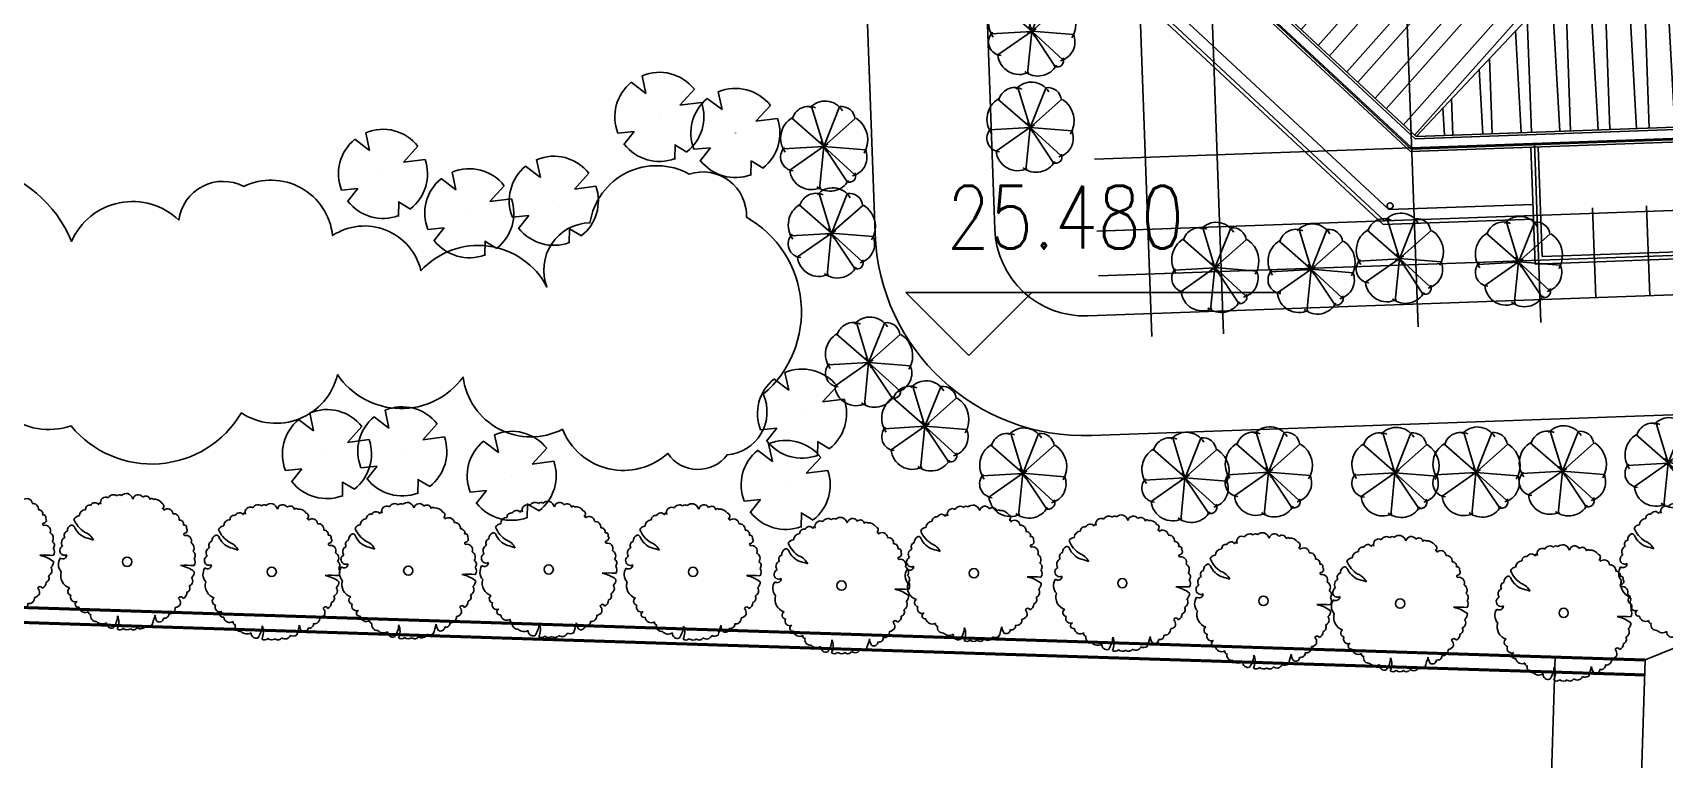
# Model space of a CAD drawing. Header units: millimetres. Extents: x 468001845 to 468595845, y 3387484553 to 3388325553.
# Drawn here: x 468331486 to 468385980, y 3387890804 to 3387915068 of the extents above; entities that cross this region are included whole.
import ezdxf
from ezdxf.enums import TextEntityAlignment as Align

# ---------------------------------------------------------------- set-up
doc = ezdxf.new("R2010")
doc.units = ezdxf.units.MM
for name, color, linetype in [('DOTE', 1, 'Continuous'), ('F-T', 3, 'Continuous'), ('F-水体', 150, 'Continuous'), ('N-ROAD', 4, 'Continuous'), ('PUB_DIM', 3, 'Continuous'), ('PUB_TEXT', 7, 'Continuous'), ('ROOF', 4, 'Continuous'), ('STAIR', 121, 'Continuous'), ('TREE', 114, 'Continuous'), ('WALL', 7, 'Continuous'), ('树', 104, 'Continuous'), ('绿化', 3, 'Continuous'), ('花灌木', 223, 'Continuous')]:
    doc.layers.add(name, color=color, linetype=linetype)
doc.styles.add('_HZTXT', font='txt.shx', dxfattribs={"width": 0.7, "bigfont": 'HZTXT.shx'})
doc.styles.add('DIM_FONT', font='SIMPLEX.shx', dxfattribs={"width": 0.8})
pattern_1 = [(90, (-181850.1639569344, -6256.34161043202), (-1270, 1.13686837721616e-13), []), (90, (-182299.1767629878, -5807.328804378562), (-1270, 1.13686837721616e-13), [])]

# ---------------------------------------------------------------- blocks, each defined once
blk = doc.blocks.new('02PTRX08')
at = {"color": 0, "linetype": 'ByBlock'}
for p, q in [((-0.06754715253616528, 0), (0.0706788633450417, 0)), ((0, -0.05398104935652714), (0, 0.06044406731721086))]:
    blk.add_line(p, q, dxfattribs=at)
for centre, radius, start, end in [((-0.2444469110109084, 0.1575378588602652), 0.2358115336882705, 91.36555768195548, 199.1523514479919), ((-0.1620721245333456, 0.33056388872886), 0.1579939168603389, 65.30247100971155, 157.5633587433249), ((0.03956475817616756, 0.2261975507167842), 0.2948221334020513, 28.76711577752918, 117.9186645853691), ((0.243333004720955, 0.1785228134183621), 0.2262588638116571, 345.1795088572457, 83.81543695657898), ((-0.3189557791941517, -0.02049590830079229), 0.196235317676528, 126.0245225012421, 226.270048839066), ((0.2704011636932071, -0.0713858798600473), 0.2489044380003712, 292.6103806795982, 30.50757083112521), ((0.4433281197877985, 0.08979986208376367), 0.07382871021260978, 301.8635812136633, 87.21263883495439), ((-0.1917309953741331, -0.1458048667523828), 0.2781617517044052, 181.824264199946, 276.2171301845432), ((0.1480982003123392, -0.2501063259058718), 0.248636628984108, 244.9776269183911, 356.9743550590821), ((-0.0610443969785246, -0.3561255021637644), 0.1604041198624896, 196.7003815600659, 325.2047219933062)]:
    blk.add_arc(centre, radius, start, end, dxfattribs=at)
blk = doc.blocks.new('A$C62FD21C1')
at = {"layer": '绿化'}
blk.add_line((1458.402292311192, 1507.22363948822), (1444.248900055885, 1497.997279167175), dxfattribs=at)
at = {"layer": '花灌木'}
for p, q in [((1452.344236910343, 1502.226796627045), (1096.971836149693, 2846.2152967453)), ((1454.432615250349, 1498.230276584625), (2028.605806201696, 2799.063850879669)), ((412.4206784963608, 2488.545970439911), (1458.402292311192, 1507.22363948822)), ((1452.344236910343, 1502.226796627045), (2534.809927850962, 2395.040266990662)), ((1454.432615250349, 1498.230276584625), (92.465721398592, 1467.104056358337)), ((1444.248900055885, 1497.997279167175), (296.4263403117657, 751.772102355957)), ((1452.344236910343, 1502.226796627045), (1259.851942330599, 83.76062679290771)), ((1452.344236910343, 1502.226796627045), (2208.287659913301, 276.7493939399719)), ((1452.344236910343, 1502.226796627045), (2844.814601778984, 1339.015613079071)), ((1452.344236910343, 1502.226796627045), (2457.839238584042, 513.9225606918335))]:
    blk.add_line(p, q, dxfattribs=at)
at = {"layer": '绿化', "xscale": 2880, "yscale": 2880, "zscale": 2880, "rotation": 297.5864838025413}
blk.add_blockref('02PTRX08', (1452.344203293324, 1502.226528644562), dxfattribs=at)
blk = doc.blocks.new('白玉兰')
at = {"layer": 'TREE', "color": 3}
blk.add_circle((61.38101822847966, 0.9819822544232011), 199.0132721576006, dxfattribs=at)
for centre, radius, start, end in [((-535.7310739237582, 2631.262648587115), 239.0590630944353, 52.32316496018021, 158.0544090948888), ((-230.4015363737708, 2746.420793828554), 175.5927534320026, 43.9918772170011, 155.0570889457021), ((-9.548601068905555, 2863.328274783678), 94.659674475737, 33.2284551385382, 176.940913648575), ((97.34190746361855, 2785.769500133581), 132.3629476661793, 329.7761387399335, 102.0834844605719), ((529.2455796819413, 2630.308365390636), 236.0884677914618, 38.68902963950512, 163.6004961758515), ((847.5142652649665, 2557.300696109422), 258.0910620961502, 25.45524208991074, 121.275728020318), ((-1822.861650798819, 1989.423835144378), 189.5622682078348, 71.92542488855696, 192.9879560556232), ((-1706.179592579952, 2219.612607208081), 76.46536620907895, 102.5906154034421, 220.8165238613567), ((-1362.580381546519, 2136.447817903943), 393.3073901608813, 93.79045621659017, 156.3473504482896), ((-1299.869696244947, 2430.659161635675), 132.3629474620575, 359.7761386610813, 132.0834845405462), ((-1119.738880385063, 2433.737016093917), 47.90396514661092, 28.31855184540324, 184.3038769717087), ((-848.0995775185293, 2511.977705673315), 236.088467766018, 68.68902961546533, 193.6004961949978), ((264.627983851009, 2738.396817536093), 56.31063079893643, 199.9965201643538, 312.6259085892876), ((1174.920449565747, 2507.115112354048), 186.7181696818883, 18.69002550831972, 120.3589406293498), ((1080.550186188542, 2668.229753949679), 0, 271.6988042967677, 136.3112144065824), ((1080.550186188542, 2668.229753949679), 1.311471119069408e-08, 114.005009351675, 296.3059197353146), ((5198.269201546558, -16.44150048773736), 4323.10743484766, 145.9375890189913, 153.5428360053667), ((2459.236297441297, 906.6983379581943), 1511.858870199214, 113.6043986116863, 138.4422791207371), ((1365.477736733505, 2268.847304952331), 298.4152647426162, 28.05470109106974, 92.62853997244598), ((1711.879066696041, 2017.54933789093), 309.0565672357391, 11.61620149895117, 62.65180068246735), ((-2196.685262870393, 1250.362100039609), 338.5306682389952, 140.6000275864622, 189.7622848876229), ((-2218.019431501976, 1163.031131864525), 386.0746856448673, 79.87765160715188, 128.4853628668767), ((-2000.032777421526, 1717.113591187634), 229.8306077925135, 91.88043428605401, 229.2139302766474), ((2040.714847698458, 1833.236556180753), 239.0590630350324, 352.3231649750064, 98.05440910627158), ((2293.109495846205, 1626.392493543215), 175.5927535059432, 343.9918771746136, 95.05708894790486), ((2277.631294747465, 1801.301726882346), 3.100183640274391e-08, 97.65140615249238, 276.751855851576), ((2461.893221271806, 1577.968641833402), 0, 136.3112144065824, 174.4789826291505), ((2353.993337053456, 1342.348111362197), 259.151344605808, 351.7348402235934, 65.3950985178664), ((-2494.937695626519, 787.1152297938243), 258.0910622421783, 115.455242113687, 211.2757279857498), ((-2461.839584567002, 1060.102682408877), 149.4655498582803, 117.2663664129194, 195.5034216616363), ((2587.008828848251, 1209.279516094364), 98.64093265544345, 76.25084397153812, 224.671508185521), ((2583.645862025791, 856.0718971090391), 291.6097020985961, 52.97249688410378, 103.2395828539723), ((2516.860411811271, 1139.930880476721), 0, 136.3112144065824, 250.1679513013621), ((2546.986522042775, 936.3138265879825), 261.4050814763946, 333.5380213112214, 35.70621540635906), ((2691.661683555343, 598.0940749095753), 239.0590630567833, 322.3231649853043, 68.05440909922757), ((-2642.247249910957, -48.71166793908924), 200.5518341438361, 94.15484212948053, 215.2546287715033), ((-2604.231259923778, 461.6980897234753), 221.4276413129948, 120.1727241455066, 262.1168016796814), ((-2659.17003757169, 200.1214995766059), 48.86700133133192, 59.81628321931883, 272.8061457107244), ((2880.869931319379, 451.9794786879793), 5.276230488231603e-08, 65.8136629132446, 245.4511744218986), ((2806.81982904824, 292.7645386168733), 175.5927535849925, 313.9918771956252, 65.05708891533845), ((2830.81862942467, 13.49480967689306), 181.6241753863287, 299.7698157086056, 57.36012302167817), ((-2684.057792339823, -290.8005731021985), 175.5927535019595, 133.9918772005522, 245.0570889388507), ((-2507.417003315291, -579.4385644448921), 282.1280716937958, 152.6942552399666, 237.6833188192789), ((2876.341952459537, 389.3941744202748), 535.419577538626, 243.71579815447, 274.7842533079414), ((-2495.713764641783, -5322.557234524749), 7330.789446874121, 42.12098796829027, 45.53570272774803), ((2637.826939850696, -797.0441101519391), 239.0590629864283, 292.323164954701, 38.05440912249711), ((2681.644450120279, -431.7996302833781), 261.4050817588968, 303.5380213390959, 5.706215365035421), ((-2424.224483322701, -934.3498630849645), 261.4050819184016, 153.5380213646376, 215.7062153442766), ((-2502.542821595795, 130.9144780570641), 1225.172266148059, 263.7233153434785, 297.4369379909006), ((-2231.23130034504, -1340.384145847522), 259.1513446508924, 171.7348402200785, 245.3950985080782), ((-2375.189665302983, -1349.279919362627), 121.5991499985293, 86.50603728377101, 157.6957272527519), ((-2263.945923492662, -373.4806250436231), 860.7121389059066, 263.0711764445247, 310.4787928844839), ((-1500.693253668374, -1456.298111270182), 664.1552497657357, 86.03752555406788, 131.1830747672711), ((-159.983174864552, -2427.605827155523), 2084.728792602939, 128.3961503165248, 137.8344024708014), ((2369.344320475706, -1313.795461359434), 259.1513444501756, 291.7348401818764, 5.395098540022682), ((2567.514147322276, -1112.557448077016), 186.7181696972728, 288.6900254999518, 30.35894062925757), ((-2170.347459137789, -1624.428528531455), 175.5927536128997, 163.9918772582649, 275.0570888898569), ((-1917.952811241499, -1831.272591168992), 239.0590629745098, 172.3231649418231, 278.0544091287574), ((-1680.748439532123, -2091.332673749886), 205.0439119745163, 173.4584881189462, 358.510151537702), ((1551.190735401236, -2066.392717997544), 344.3550714260708, 284.6645861351986, 1.160010783753623), ((1802.114164160215, -2160.237866791897), 662.4602248275081, 33.82273891865629, 83.79725002029389), ((1389.753198252642, -2285.778500477783), 921.4359481959717, 23.63635679645883, 58.31831420795227), ((2016.712633540505, -1874.42280069273), 221.1853991888824, 236.7614773146697, 349.0739249839506), ((2267.660513233044, -1605.755945744924), 204.1826478214389, 294.5395850508593, 14.53176539577584), ((-1553.349306572578, -2245.707904606126), 168.0241157645538, 290.6391127623344, 62.50362924531301), ((-1057.569030009559, -2191.629468801431), 485.0111977713887, 205.8297447059248, 281.8721789304726), ((-554.3481234166538, -2286.897774732672), 553.7905244544726, 223.2386613745921, 312.5298506277457), ((-13.04932614637073, -2691.494610554539), 166.9874703543652, 181.2028373983261, 321.391213639581), ((281.969668857404, -2676.721638481133), 203.0393756004006, 215.870875432014, 355.5112826365298), ((610.3433484133566, -2716.779469887726), 128.2546208612793, 169.1386493045465, 346.1219287620665), ((835.7772536404664, -2504.76655075606), 262.9172981636497, 247.4270581855105, 3.306122908153696), ((1172.542751237401, -2422.328257209621), 100.2217179993208, 222.165031442343, 330.1502109514858), ((1423.663197636255, -2304.213092199527), 234.9114051841427, 225.6559862944895, 336.0613785951279)]:
    blk.add_arc(centre, radius, start, end, dxfattribs=at)
blk = doc.blocks.new('A$C01E77073')
at = {"layer": '绿化', "color": 252, "xscale": 0.6, "yscale": 0.6, "zscale": 0.6, "rotation": 297.5864838025413}
blk.add_blockref('白玉兰', (1750.244170835242, 1785.668951581814), dxfattribs=at)
blk = doc.blocks.new('A$C7A7F17D7')
at = {"layer": '树'}
for p, q in [((1064.461977899075, 2275.075304031372), (958.6176670789719, 2872.060528278351)), ((1064.461977899075, 2275.075304031372), (579.6998383104801, 2669.184027671814)), ((2684.034389317036, 2356.799400806427), (2182.173370778561, 1845.556018829346)), ((2182.173370778561, 1845.556018829346), (2905.45302733779, 1913.526818275452)), ((1482.531437784433, 1479.69945526123), (1482.690974116325, 1479.782811641693)), ((1482.569528102875, 1479.820901870728), (1482.652883768082, 1479.661365032196)), ((628.8908385932446, 1018.702308177948), (80.07702097296715, 984.2144150733948)), ((628.8908385932446, 1018.702308177948), (267.8052891492844, 598.5173497200012)), ((1973.848592251539, 534.5792412757874), (1948.418229550123, 42.34585094451904)), ((1969.908418238163, 527.3291530609131), (2362.026458621025, 273.7304320335388))]:
    blk.add_line(p, q, dxfattribs=at)
for start, end in [(36.13004591824089, 110.624761029471), (127.1476123115546, 199.4587282398993), (306.0239023919269, 16.95503475318158), (215.8357190449334, 288.3017409415276)]:
    blk.add_arc((1482.611206114292, 1479.74113368988), 1487.497519003983, start, end, dxfattribs=at)
blk = doc.blocks.new('A$C3B41434F')
h = blk.add_hatch()
h.set_pattern_fill('STEEL', color=256, scale=400, angle=45, style=0)
h.set_pattern_definition([(153.4349488229213, (4485.095871663711, 18892.51556013019), (-567.9612662849612, -1135.922532569886), []), (153.4349488229213, (3882.681977401633, 18691.71092870951), (-567.9612662849612, -1135.922532569886), [])])
h.paths.add_polyline_path([(17105.09587166374, 18892.5155601336), (9339.948787391972, 28602.2213915864), (4485.095871663713, 18892.5155601302)])
h = blk.add_hatch()
h.set_pattern_fill('STEEL', color=256, scale=400, angle=45, style=0)
h.set_pattern_definition(pattern_1)
h.paths.add_polyline_path([(17105.09587166374, 18892.5155601336), (24870.24295593549, 28602.22139158638), (9339.948787391972, 28602.2213915864)])
h = blk.add_hatch()
h.set_pattern_fill('STEEL', color=256, scale=400, angle=45, style=0)
h.set_pattern_definition([(26.56505117707872, (29725.09587166377, 18892.51556013019), (567.9612662849612, -1135.922532569886), []), (26.56505117707872, (30327.50976592585, 18691.71092870951), (567.9612662849612, -1135.922532569886), [])])
h.paths.add_polyline_path([(24870.24295593545, 28602.22139158642), (29725.09587166371, 18892.51556013021), (17105.09587166365, 18892.5155601336)])
h = blk.add_hatch()
h.set_pattern_fill('STEEL', color=256, scale=400, angle=135, style=0)
h.set_pattern_definition([(180, (-181850.1639569344, -6256.34161043202), (-1.13686837721616e-13, -1270), []), (180, (-182299.1767629878, -6705.354416485478), (-1.13686837721616e-13, -1270), [])])
h.paths.add_polyline_path([(17105.09587166374, 12639.62254528813), (17105.09587166374, 18892.5155601336), (4485.095871663711, 18892.5155601302), (4485.09587166374, 12639.62254528815)])
h.paths.add_polyline_path([(29725.09587166362, 12639.6225452881), (29725.09587166377, 18892.515560137), (17105.09587166374, 18892.5155601336), (17105.09587166374, 12639.62254528813)])
h = blk.add_hatch()
h.set_pattern_fill('STEEL', color=256, scale=400, angle=45, style=0)
h.set_pattern_definition([(225.0000000000024, (10762.49702536606, 6362.221391586339), (898.0256121069518, -898.0256121068787), []), (225.0000000000024, (10762.49702536609, 5727.221391586339), (898.0256121069518, -898.0256121068787), [])])
h.paths.add_polyline_path([(4485.095871663736, 12639.62254528815), (10762.49702536606, 6362.221391586339), (17105.09587166374, 12639.62254528813)])
h = blk.add_hatch()
h.set_pattern_fill('STEEL', color=256, scale=400, angle=45, style=0)
h.set_pattern_definition(pattern_1)
h.paths.add_polyline_path([(23447.69471796143, 6362.221391586334), (17105.09587166374, 12639.62254528813), (10762.49702536606, 6362.221391586339)])
h = blk.add_hatch()
h.set_pattern_fill('STEEL', color=256, scale=400, angle=45, style=0)
h.set_pattern_definition([(314.9999999999977, (23447.69471796142, 6362.221391586339), (-898.0256121069518, -898.0256121068787), []), (314.9999999999977, (23447.69471796139, 5727.221391586339), (-898.0256121069518, -898.0256121068787), [])])
h.paths.add_polyline_path([(29725.09587166374, 12639.62254528817), (23447.69471796142, 6362.221391586354), (17105.09587166374, 12639.62254528814)])
for p, q in [((11985.09587166677, 34562.22139158641), (11985.09587166674, 33602.22139158632)), ((12225.09587166674, 34802.22139158641), (12225.09587166674, 33602.22139158632)), ((23365.09587166389, 34802.22139158638), (23365.09587166386, 33602.2213915863)), ((23605.09587166386, 34562.22139158637), (23605.09587166386, 33602.22139158629)), ((1705.095871663652, 33482.22139158635), (1585.095871663652, 33482.22139158635)), ((8985.095871667, 33602.22139158632), (2075.095871663652, 33602.22139158632)), ((9225.09587166697, 33362.22139158632), (2075.095871663652, 33362.22139158632)), ((35025.09587166365, 33002.22139158628), (35025.09587166365, 23308.05731293646)), ((17105.09587166374, 18892.5155601336), (9339.948787391972, 28602.2213915864)), ((17105.09587166374, 18892.5155601336), (24870.24295593551, 28602.2213915864)), ((4485.095871663711, 18892.5155601302), (29725.09587166377, 18892.515560137)), ((17105.09587166374, 18892.51556013359), (17105.09587166374, 12639.62254528813)), ((29725.09587166362, 12639.6225452881), (4485.09587166374, 12639.62254528815)), ((17105.09587166374, 12639.62254528813), (10762.49702536606, 6362.221391586339)), ((17105.09587166374, 12639.62254528813), (23447.69471796142, 6362.221391586339)), ((28184.45662029437, 10391.87651273222), (29535.03057236201, 9041.302560664604)), ((28099.60380655195, 10307.0236989898), (29450.17774102086, 8956.44972932346)), ((24445.94940328362, 3952.221391586332), (29959.29464107394, 9465.566629376517)), ((29959.29464107394, 9465.566629376517), (30305.77696385537, 9119.084306595098))]:
    blk.add_line(p, q)
blk.add_lwpolyline([(18812.16572422779, 17316.39497728366), (26592.80916574167, 17316.39497728366), (26592.80916574167, 15619.85288240958), (18812.16572422779, 15619.85288240958)], close=True)
at = {"layer": 'DOTE'}
for p, q in [((1705.095871663652, -5.384445830713958e-05), (1705.095871663652, 36274.40644731259)), ((4105.095871663623, -5.384445830713958e-05), (4105.095871663711, 36274.40644731256)), ((9105.09587166697, 28982.22139158635), (9105.09587166697, 36274.40644731259)), ((10605.09587166674, 28982.22139158635), (10605.09587166674, 36274.40644731259)), ((12105.09587166674, 28982.22139158635), (12105.09587166674, 36274.40644731259)), ((23605.09587166389, 28992.22139158635), (23605.09587166389, 36274.40644731258)), ((26905.09587166389, 24969.85483412084), (26905.09587166389, 36274.40644731258)), ((30105.09587166409, -5.384446558309719e-05), (30105.09587166406, 36274.40644731255)), ((32505.09587166365, 36274.40644731258), (32505.09587166365, -5.384445103118196e-05)), ((34905.09587166365, 36274.40644731258), (34905.09587166365, -5.384445103118196e-05)), ((36177.54973630782, 34682.22139158638), (0.0002379711368121207, 34682.22139158641)), ((0.0002379711368121207, 33482.22139158635), (36177.54973630776, 33482.22139158629)), ((0.0002379711368121207, 32882.22139158635), (36177.54973630776, 32882.22139158629)), ((10605.09587166703, 31982.22139158635), (4105.095871666796, 18982.22139158635)), ((10605.09587166386, -5.384445830713958e-05), (10605.09587166389, 31982.22139158635)), ((23605.09587166386, -5.384446558309719e-05), (23605.09587166383, 31982.22139158635)), ((23605.09587166354, 31982.22139158635), (30105.09587166377, 18982.22139158633)), ((36177.54973630782, 28982.22139158638), (0.0002379711368121207, 28982.22139158641)), ((36177.54973630782, 26582.22139158638), (0.0002379711368121207, 26582.22139158641)), ((29305.09587166374, 20582.22139158638), (36177.54973630782, 24018.44832390853)), ((0.0002379711368121207, 23882.22139158635), (36177.54973630776, 23882.22139158627)), ((36177.54973630779, 18982.22139158638), (0.0002379711368121207, 18982.22139158641)), ((36177.54973630776, 12482.22139158635), (0.0002379711368121207, 12482.22139158635)), ((10605.09587166389, 5982.221391586747), (4105.095871663769, 12482.22139158638)), ((30105.09587166365, 12482.22139158632), (23605.09587166389, 5982.221391586332)), ((9610.983321968873, 3582.221391586339), (1705.095871663652, 11488.10884189102)), ((24599.20842136169, 3582.221391586332), (32505.09587166694, 11488.108841891)), ((36177.54973630776, 5982.221391586332), (0.0002379711368121207, 5982.221391586354)), ((23605.09587166389, 5982.221391586332), (10605.09587166389, 5982.221391586747)), ((14705.09587166429, -5.384445830713958e-05), (14705.09587166429, 5982.221391586339)), ((19505.09587166339, -5.384446558309719e-05), (19505.09587166342, 5982.221391586332)), ((36177.54973630776, 3582.221391586332), (0.0002379711368121207, 3582.221391586325)), ((36177.54973630776, 2082.221391586332), (0.0002379711368121207, 2082.221391586354))]:
    blk.add_line(p, q, dxfattribs=at)
at = {"layer": 'ROOF'}
for centre in [(32184.59385167877, 32615.56046850537), (10338.89198876696, 29256.32656557253), (23853.19008290628, 29263.26476309844), (6048.778034214047, 23485.47050621652), (31954.34145973774, 21614.36401385837), (2215.732780808699, 11681.19701440062), (9814.969523740816, 4077.724910677876), (24406.26610689657, 4077.724910677876)]:
    blk.add_circle(centre, 100, dxfattribs=at)
at = {"layer": 'STAIR'}
for p, q in [((28735.99990962137, 7549.307252360806), (29796.66008140118, 8609.967424140625)), ((30008.79231723631, 8397.835591263873), (28948.13137731698, 7337.175784665182)), ((30220.92425085267, 8185.703456168332), (29160.26341167299, 7125.043750309189)), ((29796.66005928745, 8609.967402027192), (31578.56912465778, 6828.058290218331)), ((29881.51289514342, 8694.820237883185), (31663.4219837329, 6912.911058627993)), ((30433.05618446902, 7973.571321072792), (29372.39544602897, 6912.911715953196)), ((30645.18789935068, 7761.438967243106), (29584.52748038506, 6700.779681597116)), ((27335.92848287203, 6149.23582561146), (28665.28923150271, 7478.596574242161)), ((28481.44146839425, 7294.748811133679), (30249.20772961638, 5526.982549911547)), ((28516.79680745353, 7330.104150192979), (30249.20774640623, 5597.693211240308)), ((28552.15214651288, 7365.459489252324), (30249.20781692379, 5668.403818841391)), ((28665.28923150271, 7478.596574242161), (30362.34490191363, 5781.540903831228)), ((28700.64457056188, 7513.951913301644), (30433.05559682215, 5781.540887041403)), ((28728.92825626049, 7117.972701386017), (28764.28337495209, 7153.327857854754)), ((28735.99990962123, 7549.307252360988), (30503.76629173069, 5781.540870251505)), ((28912.77601936902, 7301.820464494544), (28877.42086290027, 7266.465345802942)), ((29124.908053725, 7089.688430138551), (29089.55279651663, 7054.333210707417)), ((30857.31961423237, 7549.306613413435), (29796.65951474116, 6488.647647241007)), ((31069.45132911403, 7337.174259583764), (30008.79154909728, 6276.515612884912)), ((31281.58304399572, 7125.041905754064), (30220.92358345335, 6064.383578528847)), ((27632.91312949115, 6021.956403518714), (28693.57293608988, 7082.61734343804)), ((27845.04526458669, 5809.824469902356), (28905.70497044586, 6870.485309082047)), ((28057.17739968223, 5597.692536285998), (29117.83700480187, 6658.35327472604)), ((28941.0602906165, 6905.840667030025), (28976.41551004763, 6941.195924238396)), ((31493.71631202108, 6912.911105066414), (29117.83625897142, 4537.033590649175)), ((29153.19232497248, 6693.708632674032), (29188.54764514318, 6729.063990622053)), ((29337.040088081, 6877.556395782558), (29301.68473013298, 6842.201075611891)), ((29549.17212243707, 6665.424361426463), (29513.81676448908, 6630.069041255796)), ((27335.92848287188, 6149.235825611577), (29117.83621148003, 4367.328006338423)), ((27420.78129661441, 6234.088639353846), (29202.68907054851, 4452.180774754692)), ((28269.30975351192, 5385.560821404339), (29329.96903915794, 6446.221240369974)), ((28481.4421073416, 5173.429106522664), (29542.10107351403, 6234.089206013879)), ((28693.57446117129, 4961.29739164099), (29754.23310787015, 6021.95717165777)), ((29365.32435932857, 6481.576598317952), (29400.67967949924, 6516.931956265958)), ((29577.4563936847, 6269.444563961843), (29612.81171385536, 6304.799921909835)), ((29761.30415679319, 6453.29232707034), (29725.9487988452, 6417.937006899672)), ((29789.58842804079, 6057.312529605733), (29824.94374821149, 6092.667887553725)), ((29973.43619114929, 6241.16029271423), (29938.08083320133, 6205.804972543563)), ((30185.56822550535, 6029.028258358165), (30150.21286755739, 5993.672938187468)), ((28905.70681500097, 4749.165676759316), (29966.36514222622, 5809.825137301705)), ((30001.72046239686, 5845.180495249653), (30037.07578256755, 5880.535853197631)), ((30433.05559682215, 5781.540887041403), (30249.20774640623, 5597.693211240308)), ((30503.76629173069, 5781.540870251505), (30249.20772961638, 5526.982549911547))]:
    blk.add_line(p, q, dxfattribs=at)
for radius in [1800, 1680]:
    blk.add_arc((30390.62909760646, 5640.119532483201), radius, 224.9999693896582, 44.9999693896585, dxfattribs=at)
at = {"layer": 'WALL'}
for p, q in [((1585.095871663652, 34802.22139158641), (1585.095871663652, 11438.40321440621)), ((1585.095871663652, 34802.22139158641), (2075.095871663652, 34802.22139158641)), ((2075.095871663652, 34802.22139158641), (2075.095871663652, 11641.36785996903)), ((8985.09587166697, 34802.22139158641), (12225.09587166674, 34802.22139158641)), ((8985.095871667, 33602.22139158632), (8985.09587166697, 34802.22139158641)), ((9225.09587166697, 34562.22139158641), (11985.09587166677, 34562.22139158641)), ((9225.09587166697, 33362.22139158632), (9225.09587166697, 34562.22139158641)), ((23365.09587166389, 34802.22139158638), (27025.09587166389, 34802.22139158638)), ((23605.09587166386, 34562.22139158637), (26785.09587166389, 34562.22139158638)), ((26785.09587166389, 34562.22139158638), (26785.09587166389, 33003.97232023079)), ((27025.09587166389, 33002.22139158629), (27025.09587166389, 34802.22139158638)), ((10485.09587166389, 33602.22139158632), (23725.09587166386, 33602.22139158628)), ((10485.09587166389, 33602.22139158632), (10485.09587166389, 29102.22139158641)), ((23485.09587166389, 33362.22139158629), (10725.09587166389, 33362.22139158632)), ((10725.09587166389, 33362.22139158632), (10725.09587166386, 29022.2213915864)), ((23485.09587166389, 33362.22139158629), (23485.09587166389, 29022.22139158638)), ((23725.09587166386, 33602.22139158628), (23725.09587166389, 29102.22139158638)), ((26785.09587166389, 33003.97232023079), (26785.09587166386, 32762.22139158629)), ((26785.09587166386, 32762.22139158629), (34785.09587166365, 32762.22139158629)), ((27025.09587166389, 33002.22139158629), (35025.09587166365, 33002.22139158628)), ((34785.09587166365, 23456.38547023643), (34785.09587166365, 32762.22139158629)), ((34785.09587166365, 23456.38547023643), (32135.09587166368, 22131.38547023639)), ((35025.09587166365, 23308.05731293646), (32625.09587166365, 22108.05731293641)), ((32135.09587166368, 22131.38547023639), (32135.09587166365, 12362.22139158635)), ((32625.09587166365, 22108.05731293641), (32625.09587166365, 12362.22139158635)), ((32135.09587166368, 12902.22139158635), (30225.09587166365, 12902.22139158635)), ((32135.09587166368, 12782.22139158635), (30225.09587166365, 12782.22139158635)), ((32135.09587166365, 12362.22139158635), (32625.09587166365, 12362.22139158635)), ((9764.242340046912, 3952.221391586325), (2075.095871663652, 11641.36785996903)), ((9561.277694484103, 3462.221391586325), (1585.095871663652, 11438.40321440621)), ((30305.77696385537, 9119.084306595098), (24648.91404884646, 3462.221391586332)), ((14585.09587166429, 5862.221391586339), (14585.09587166429, 1962.221391586339)), ((14825.09587166429, 5862.221391586339), (14825.09587166429, 2202.221391586339)), ((19385.09587166339, 2202.221391586332), (19385.09587166342, 5862.221391586347)), ((19625.09587166342, 5862.221391586347), (19625.09587166339, 1962.221391586332)), ((14585.09587166429, 3952.221391586325), (9764.242340046912, 3952.221391586325)), ((24445.94940328362, 3952.221391586332), (19625.09587166339, 3952.221391586332)), ((14585.09587166429, 3462.221391586325), (9561.277694484103, 3462.221391586325)), ((24648.91404884646, 3462.221391586332), (19625.09587166339, 3462.221391586332)), ((19385.09587166339, 2202.221391586332), (14825.09587166429, 2202.221391586339)), ((19625.09587166339, 1962.221391586332), (14585.09587166429, 1962.221391586339))]:
    blk.add_line(p, q, dxfattribs=at)
for points in [[(23725.09587166389, 29102.22139158638), (25179.25995031348, 29102.22139158638), (26499.25995031366, 26462.22139158632), (30225.09587166377, 19010.54954888701), (30225.09587166368, 12432.51576410158), (23654.80149914866, 5862.221391586332), (10555.39024417952, 5862.221391586339), (3985.095871663769, 12432.51576410158), (3985.095871663652, 19010.54954888005), (9030.931793017051, 29102.2213915864), (10485.09587166389, 29102.2213915864)], [(23485.09587166389, 29022.22139158638), (25129.81723121341, 29022.22139158638), (30145.09587166377, 18991.66411068704), (30145.09587166374, 12465.65284909145), (23621.66441415876, 5942.221391586334), (10588.52732916936, 5942.221391586338), (4065.09587166374, 12465.65284909145), (4065.095871663623, 18991.66411067995), (9080.374512117007, 29022.2213915864), (10725.09587166386, 29022.2213915864)]]:
    blk.add_lwpolyline(points, dxfattribs=at)
for points in [[(9290.506068291957, 28682.2213915864), (24919.68567503849, 28682.22139158638), (29805.0958716638, 18911.40099833693), (29805.09587166365, 12606.48546029822), (23480.83180295205, 6282.221391586338), (10729.35994037622, 6282.221391586343), (4405.095871663769, 12606.48546029825), (4405.095871663711, 18911.40099833018)], [(9339.948787391972, 28602.2213915864), (24870.24295593851, 28602.22139158638), (29725.09587166377, 18892.515560137), (29725.09587166362, 12639.6225452881), (23447.69471796215, 6362.221391586334), (10762.49702536606, 6362.221391586339), (4485.09587166374, 12639.62254528814), (4485.095871663711, 18892.51556013019)]]:
    blk.add_lwpolyline(points, close=True, dxfattribs=at)
at = {"layer": 'PUB_TEXT', "style": '_HZTXT', "width": 0.7}
for s, p in [('网架结构屋盖，上覆乳白色夹芯彩钢板', (19469.64499634376, 16629.8564668037)), ('（网架做防火处理，使之耐火等级达到二级）', (19048.83463476447, 15833.93384188192))]:
    blk.add_text(s, height=539.6600566572238, dxfattribs=at).set_placement(p)

msp = doc.modelspace()

# ---------------------------------------------------------------- linework, layer by layer
at = {"layer": 'F-T'}
msp.add_lwpolyline([(468329661.1994776, 3387904268.252057, 0.5205670505517462), (468332769.6765766, 3387901937.520532, 0.5205670505517462), (468338455.8996473, 3387902372.705536, 0.5205670505517462), (468341668.5151567, 3387903649.831684, 0.5205670505517462), (468345860.5083987, 3387903566.709039, 0.5205670505517462), (468349180.7218137, 3387901824.837676, 0.5205670505517462), (468352700.2563546, 3387901020.173661, 0.5205670505517462), (468354680.0388669, 3387900974.470435, 0.5205670505517462), (468355888.0458307, 3387902993.992043, 0.5205670505517462), (468355328.3460897, 3387908903.445629), (468355328.3460897, 3387908903.445629, 0.5205670505517462), (468353415.117171, 3387910346.672641, 0.5205670505517462), (468350098.7026612, 3387908717.05969, 0.5205670505517462), (468348662.4058763, 3387906573.138547, 0.5205670505517462), (468344453.863394, 3387907120.721974, 0.5205670505517462), (468341502.9799426, 3387908294.442535, 0.5205670505517462), (468338535.5472508, 3387909932.623878, 0.5205670505517462), (468336364.7245893, 3387908808.890738, 0.5205670505517462), (468332782.7705867, 3387908099.915085, 0.5205670505517462), (468326096.4821465, 3387909605.555382, 0.5205670505517462)], format="xyb", dxfattribs=at)
at = {"layer": 'F-水体'}
for p, q in [((468382112.5746463, 3387887234.296526), (468382335.6294307, 3387894220.827446)), ((468385111.0468715, 3387887138.5661), (468385334.101656, 3387894125.097021))]:
    msp.add_line(p, q, dxfattribs=at)
msp.add_lwpolyline([(468385111.0275207, 3387887137.95999), (468385334.101656, 3387894125.097021), (468391808.9171162, 3387896746.766936), (468398119.1497592, 3387898533.559713), (468405704.0854124, 3387898803.888916), (468411836.2784775, 3387901091.925022), (468415522.361764, 3387908258.263254), (468417551.0459753, 3387915092.147741), (468416615.961857, 3387921957.095639), (468416697.4394414, 3387925331.381703), (468420360.3325619, 3387933127.78442), (468423219.3911219, 3387938814.078295), (468426706.0964524, 3387943772.826197), (468426777.5408691, 3387943876.346607)], dxfattribs=at)
at = {"layer": 'F-水体', "const_width": 100}
for points in [[(468296151.3405672, 3387897008.244805), (468381862.2637116, 3387894232.151178)], [(468296430.2029533, 3387896499.918068), (468380064.691548, 3387893789.317009)], [(468381862.2637116, 3387894232.151178), (468385333.9808059, 3387894121.311749)], [(468380064.691548, 3387893789.317009), (468385318.0266207, 3387893621.594121)]]:
    msp.add_lwpolyline(points, dxfattribs=at)
at = {"layer": 'N-ROAD'}
for p, q in [((468359619.6037913, 3387908361.925108), (468358442.9317897, 3387941377.157385)), ((468363617.0657504, 3387908504.395756), (468362637.6210803, 3387935985.795199)), ((468385383.2461175, 3387909280.14844), (468385490.0991042, 3387906282.05197)), ((468383584.3882359, 3387909216.036647), (468383691.2412226, 3387906217.940178)), ((468400140.7971841, 3387906804.206899), (468366722.0152063, 3387905613.152275)), ((468400283.2678329, 3387902806.744939), (468366864.4884967, 3387901615.690409))]:
    msp.add_line(p, q, dxfattribs=at)
for radius in [7000, 3000]:
    msp.add_arc((468366615.1622196, 3387908611.248743), radius, 182.0411829300015, 272.0411730561318, dxfattribs=at)
at = {"layer": 'PUB_DIM'}
for p, q in [((468362751.3056791, 3387904287.848727), (468360651.3056791, 3387906387.848727)), ((468360651.3056791, 3387906387.848727), (468364851.3056791, 3387906387.848727)), ((468364851.3056791, 3387906387.848727), (468362751.3056791, 3387904287.848727)), ((468364851.3056791, 3387906387.848727), (468373171.3056791, 3387906387.848727))]:
    msp.add_line(p, q, dxfattribs=at)

# ---------------------------------------------------------------- block references
at = {"rotation": 2.04117345452527}
msp.add_blockref('A$C3B41434F', (468367156.5896989, 3387904862.126954), dxfattribs=at)
at = {"layer": '树', "rotation": 2.041173454315652}
for name, p in [('A$C62FD21C1', (468363453.3048431, 3387913561.504328)), ('A$C7A7F17D7', (468350986.601162, 3387910724.892959)), ('A$C62FD21C1', (468363398.673186, 3387910348.726687)), ('A$C7A7F17D7', (468353527.2306681, 3387910185.626436)), ('A$C62FD21C1', (468356507.706246, 3387909717.552995)), ('A$C7A7F17D7', (468341756.7349907, 3387908821.397543)), ('A$C7A7F17D7', (468347461.947554, 3387907922.556188)), ('A$C7A7F17D7', (468344640.1664535, 3387907507.0795)), ('A$C62FD21C1', (468356761.1448646, 3387906817.911252)), ('A$C62FD21C1', (468369569.795384, 3387905667.925816)), ('A$C62FD21C1', (468372785.304611, 3387905613.536373)), ('A$C62FD21C1', (468375732.3921234, 3387905972.058816)), ('A$C62FD21C1', (468379711.047628, 3387905860.371768)), ('A$C62FD21C1', (468358005.930024, 3387902502.114464)), ('A$C7A7F17D7', (468355752.167371, 3387900817.683464)), ('A$C62FD21C1', (468359885.1326903, 3387900374.426444)), ('A$C7A7F17D7', (468342402.184505, 3387899554.61731)), ('A$C62FD21C1', (468384707.187993, 3387899146.702023)), ('A$C7A7F17D7', (468339883.9690475, 3387899464.867414)), ('A$C62FD21C1', (468363154.776132, 3387898801.046621)), ('A$C62FD21C1', (468368572.2633414, 3387898656.145198)), ('A$C62FD21C1', (468371356.4478062, 3387898839.869036)), ('A$C62FD21C1', (468375585.4762056, 3387898821.601695)), ('A$C62FD21C1', (468378291.2136664, 3387898833.540192)), ('A$C62FD21C1', (468381176.3051881, 3387898875.300194)), ('A$C7A7F17D7', (468346055.7435785, 3387898740.105989)), ('A$C7A7F17D7', (468355206.6822635, 3387898436.432712))]:
    msp.add_blockref(name, p, dxfattribs=at)
at = {"layer": '树', "xscale": 1.3, "yscale": 1.3, "zscale": 1.3, "rotation": 2.041173454315652}
for p in [(468327723.4219999, 3387895381.82309), (468332425.6281563, 3387895042.803046), (468337254.4325913, 3387894708.293383), (468341816.5159555, 3387894744.235705), (468346505.1975408, 3387894784.690023), (468351324.9885939, 3387894703.163916), (468360706.8599932, 3387894657.580023), (468384534.5769052, 3387894746.893672), (468356284.9024394, 3387894246.67544), (468365662.2656099, 3387894327.584077), (468370373.4881662, 3387893735.580586), (468374940.0797592, 3387893645.030379), (468380401.8812781, 3387893333.082524)]:
    msp.add_blockref('A$C01E77073', p, dxfattribs=at)

# ---------------------------------------------------------------- texts
at = {"layer": 'PUB_DIM', "style": 'DIM_FONT', "width": 0.8}
msp.add_text('25.480', height=2100, dxfattribs=at).set_placement((468369937.3056791, 3387907857.848727), align=Align.RIGHT)

doc.saveas('drawing.dxf')
